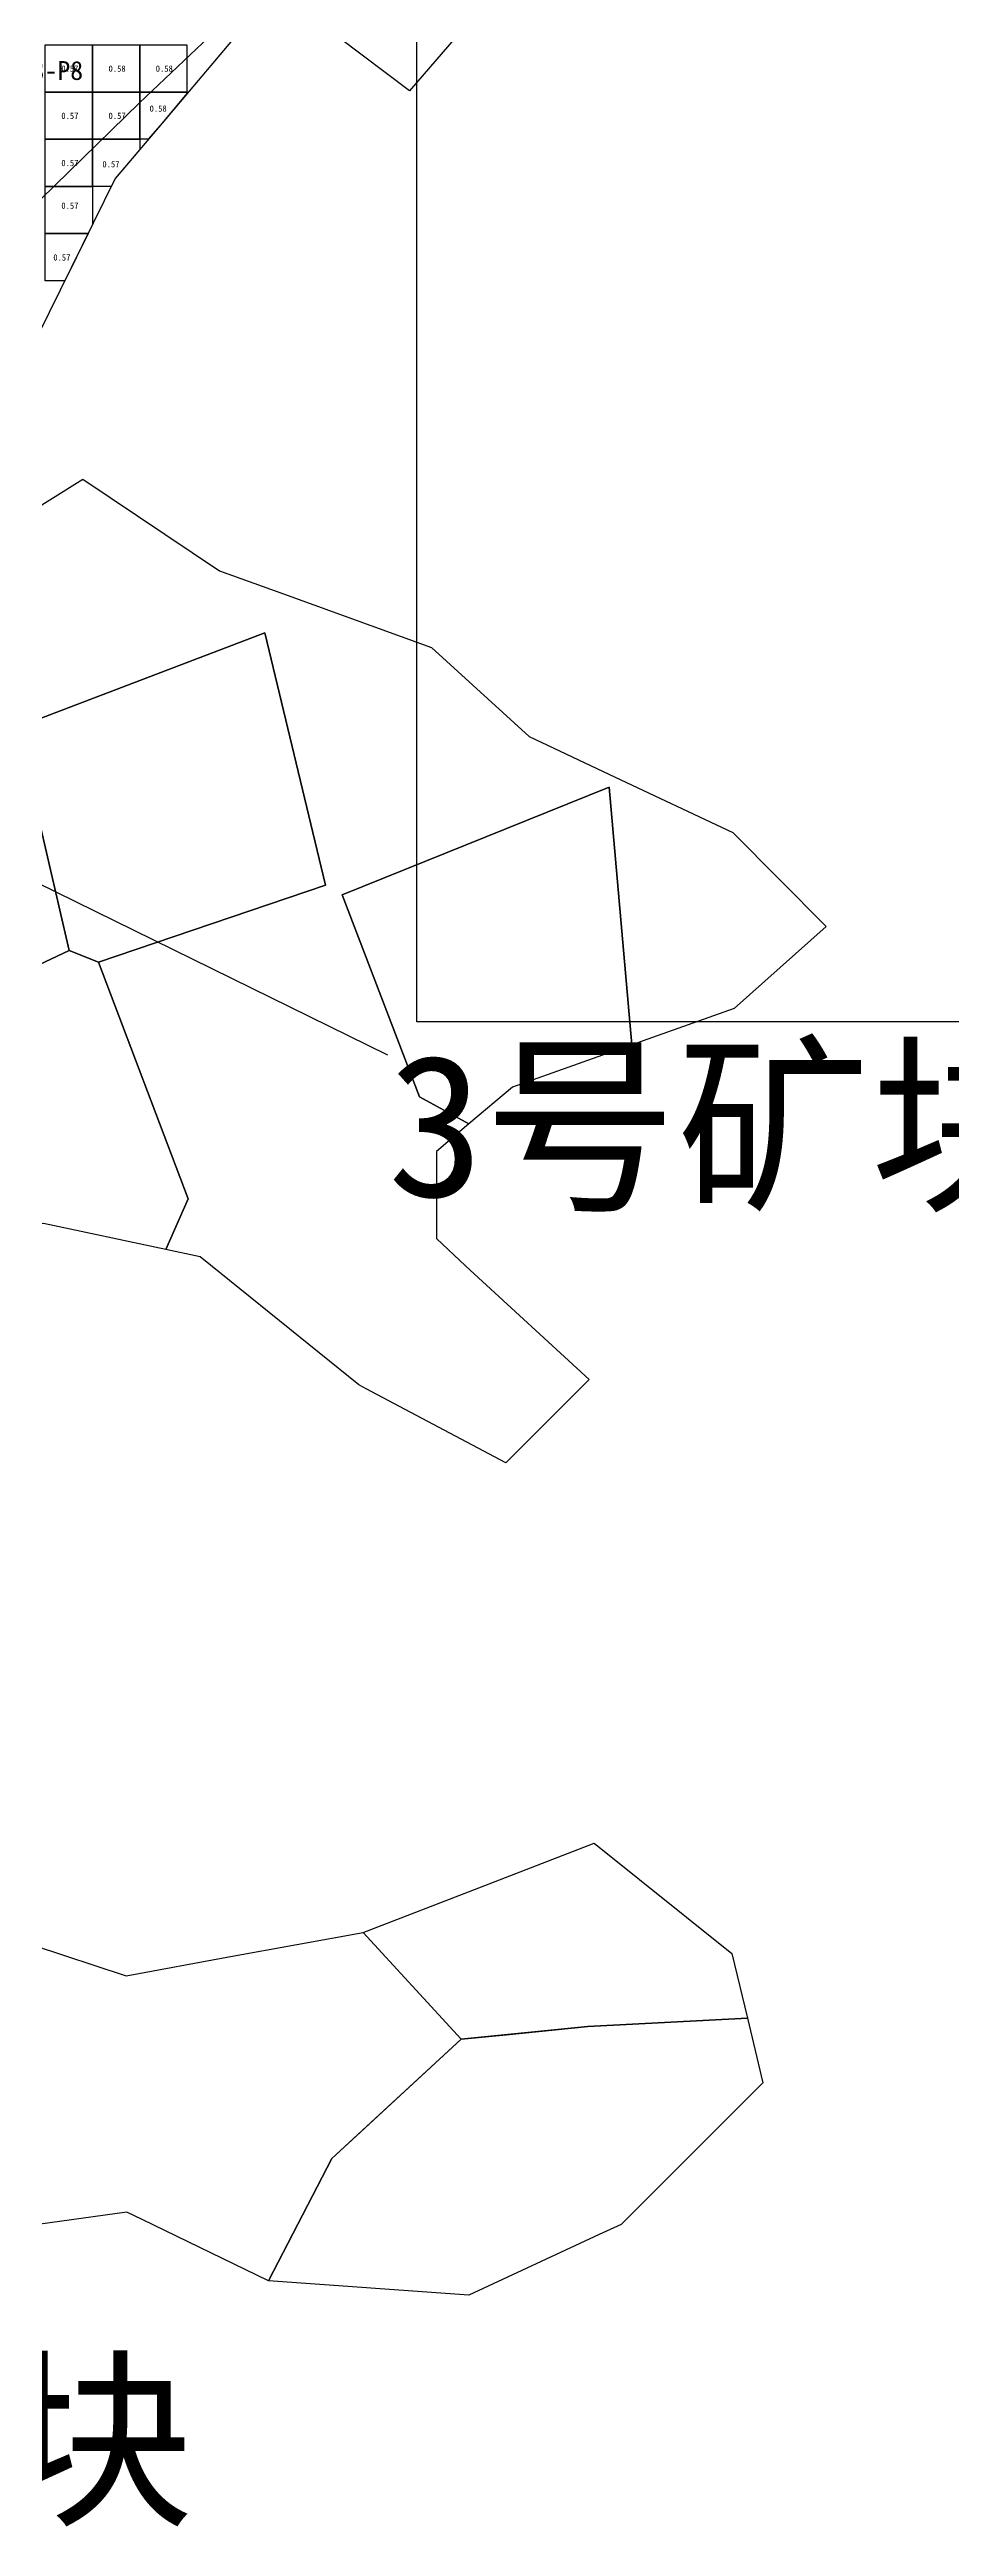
# Model space of a CAD drawing. Header units: metres. Extents: x 469944 to 470089, y 4349673 to 4349766.
# Drawn here: x 470010.3 to 470029.5, y 4349673.2 to 4349725.6 of the extents above; entities that cross this region are included whole.
import ezdxf

# ---------------------------------------------------------------- set-up
doc = ezdxf.new("R2010")
doc.units = ezdxf.units.M
for name, color, linetype in [('0.500-1.000', 4, 'Continuous'), ('1.500-3.000', 1, 'Continuous'), ('爆区方格网', 7, 'Continuous'), ('综合图_历史矿块', 7, 'Continuous'), ('钻孔', 7, 'Continuous')]:
    doc.layers.add(name, color=color, linetype=linetype)
doc.styles.add('CN_TTF', font='simsunb.ttf')
picture_1 = doc.add_image_def('image1.png', size_in_pixel=(1052, 908))

msp = doc.modelspace()

# ---------------------------------------------------------------- linework, layer by layer
at = {"color": 7}
msp.add_line((470005.507, 4349710.243), (470017.505, 4349704.344), dxfattribs=at)
at = {"layer": '0.500-1.000', "color": 4, "lineweight": 30}
msp.add_lwpolyline([(470014.601, 4349726.299), (470012.727, 4349724.082), (470011.733, 4349722.907), (470009.872, 4349719.122), (470007.597, 4349714.493), (470007.482, 4349714.259), (470006.971, 4349713.22), (470006.837, 4349712.948), (470002.945, 4349713.959), (470002.945, 4349713.959), (470001.268, 4349717.712), (469999.444, 4349721.795), (469998.276, 4349724.409), (469999.229, 4349724.771), (470001.095, 4349725.48), (470000.951, 4349726.463)], dxfattribs=at)
at = {"layer": '1.500-3.000', "color": 1, "lineweight": 30}
msp.add_lwpolyline([(470014.931, 4349727.059), (470012.249, 4349724.514), (470009.254, 4349721.596)], dxfattribs=at)
at = {"layer": '爆区方格网', "color": 4}
for points in [[(470010.254, 4349724.74), (470010.254, 4349725.74), (470011.254, 4349725.74), (470011.254, 4349724.74), (470010.254, 4349724.74)], [(470011.254, 4349724.74), (470011.254, 4349725.74), (470012.254, 4349725.74), (470012.254, 4349724.74), (470011.254, 4349724.74)], [(470012.254, 4349724.74), (470012.254, 4349725.74), (470013.254, 4349725.74), (470013.254, 4349724.74), (470012.254, 4349724.74)], [(470010.254, 4349723.74), (470010.254, 4349724.74), (470011.254, 4349724.74), (470011.254, 4349723.74), (470010.254, 4349723.74)], [(470011.254, 4349723.74), (470011.254, 4349724.74), (470012.254, 4349724.74), (470012.254, 4349723.74), (470011.254, 4349723.74)], [(470012.254, 4349723.74), (470012.254, 4349724.74), (470013.254, 4349724.74), (470013.254, 4349724.706), (470012.727, 4349724.082), (470012.437, 4349723.74), (470012.254, 4349723.74)], [(470010.254, 4349722.74), (470010.254, 4349723.74), (470011.254, 4349723.74), (470011.254, 4349722.74), (470010.254, 4349722.74)], [(470011.254, 4349722.74), (470011.254, 4349723.74), (470012.254, 4349723.74), (470012.254, 4349723.523), (470011.733, 4349722.907), (470011.651, 4349722.74), (470011.254, 4349722.74)], [(470010.254, 4349721.74), (470010.254, 4349722.74), (470011.254, 4349722.74), (470011.254, 4349721.933), (470011.159, 4349721.74), (470010.254, 4349721.74)], [(470010.254, 4349720.74), (470010.254, 4349721.74), (470011.159, 4349721.74), (470010.668, 4349720.74), (470010.254, 4349720.74)]]:
    msp.add_lwpolyline(points, close=True, dxfattribs=at)
at = {"layer": '综合图_历史矿块', "color": 9}
for points in [[(470020.431, 4349729.863), (470020.07, 4349727.2), (470017.968, 4349724.768), (470014.931, 4349727.059), (470016.382, 4349729.947), (470017.834, 4349732.836), (470020.431, 4349729.863)], [(470016.19, 4349707.943), (470011.378, 4349706.311), (470010.759, 4349706.553), (470009.668, 4349711.286), (470014.906, 4349713.287), (470016.19, 4349707.943)], [(470022.677, 4349704.558), (470022.499, 4349704.495), (470020.149, 4349703.664), (470019.228, 4349702.881), (470018.18, 4349703.454), (470016.54, 4349707.737), (470022.198, 4349710.012), (470022.677, 4349704.558)], [(470011.378, 4349706.311), (470013.278, 4349701.293), (470012.808, 4349700.221), (470010.219, 4349700.77), (470007.537, 4349700.267), (470007.445, 4349704.992), (470010.759, 4349706.553), (470011.378, 4349706.311)], [(470024.8, 4349685.308), (470025.127, 4349683.94), (470021.746, 4349683.762), (470019.065, 4349683.495), (470016.989, 4349685.757), (470019.437, 4349686.701), (470021.885, 4349687.646), (470024.8, 4349685.308)], [(470019.065, 4349683.495), (470016.934, 4349681.526), (470016.327, 4349680.966), (470014.983, 4349678.375), (470012.305, 4349679.674), (470011.983, 4349679.83), (470009.639, 4349679.506), (470009.102, 4349682.772), (470009.999, 4349685.489), (470011.967, 4349684.839), (470014.179, 4349685.243), (470016.989, 4349685.757), (470019.065, 4349683.495)], [(470025.453, 4349682.572), (470022.453, 4349679.572), (470021.988, 4349679.356), (470019.23, 4349678.074), (470014.983, 4349678.375), (470016.327, 4349680.966), (470019.065, 4349683.495), (470020.02, 4349683.59), (470021.746, 4349683.762), (470025.127, 4349683.94), (470025.453, 4349682.572)]]:
    msp.add_lwpolyline(points, close=True, dxfattribs=at)
for points in [[(470014.931, 4349727.059), (470012.248, 4349724.513), (470012.247, 4349724.512), (470009.254, 4349721.596), (470006.95, 4349721.8), (470004.132, 4349722.049), (470001.276, 4349724.245), (470000.951, 4349726.463)], [(470007.944, 4349714.598), (470011.047, 4349716.543), (470013.944, 4349714.598), (470013.944, 4349714.598), (470015.301, 4349714.108), (470018.437, 4349712.976), (470020.502, 4349711.088), (470022.33, 4349710.226), (470024.82, 4349709.053), (470026.796, 4349707.065), (470024.85, 4349705.326), (470022.677, 4349704.558), (470022.198, 4349710.012), (470016.54, 4349707.737), (470018.18, 4349703.454), (470019.228, 4349702.881), (470018.543, 4349702.298), (470018.545, 4349700.452), (470019.158, 4349699.874), (470019.252, 4349699.785), (470021.777, 4349697.467), (470020.012, 4349695.701), (470017.051, 4349697.268), (470016.894, 4349697.352), (470015.216, 4349698.709), (470013.538, 4349700.066), (470012.808, 4349700.221), (470013.278, 4349701.293), (470011.378, 4349706.311), (470016.19, 4349707.943), (470014.906, 4349713.287), (470009.668, 4349711.286), (470010.759, 4349706.553), (470007.445, 4349704.992)]]:
    msp.add_lwpolyline(points, dxfattribs=at)

# ---------------------------------------------------------------- texts
at = {"color": 4, "style": 'CN_TTF'}
for s, p in [('0.57', (470010.594, 4349725.17)), ('0.58', (470011.594, 4349725.17)), ('0.58', (470012.594, 4349725.17)), ('0.57', (470010.594, 4349724.17)), ('0.57', (470011.594, 4349724.17)), ('0.58', (470012.463, 4349724.324)), ('0.57', (470010.594, 4349723.17)), ('0.57', (470011.464, 4349723.145)), ('0.57', (470010.594, 4349722.266)), ('0.57', (470010.424, 4349721.17))]:
    msp.add_text(s, height=0.1333, dxfattribs=at).set_placement(p)
at = {"char_height": 3, "attachment_point": 1, "style": 'CN_TTF'}
for s, insert in [('3号矿块', (470017.505, 4349704.344)), ('7号矿块', (469999.084, 4349676.508))]:
    msp.add_mtext(s, dxfattribs=dict(at, insert=insert))
at = {"layer": '钻孔', "color": 138, "true_color": 0x004c4c, "style": 'CN_TTF'}
msp.add_text('BS-3960-0913-P8', height=0.4, dxfattribs=at).set_placement((470006.974, 4349724.996))

# ---------------------------------------------------------------- pictures from other files: only their frames are drawn
image = msp.add_image(picture_1, insert=(470018.122, 4349705.042), size_in_units=(40, 34.525))

doc.saveas('drawing.dxf')
